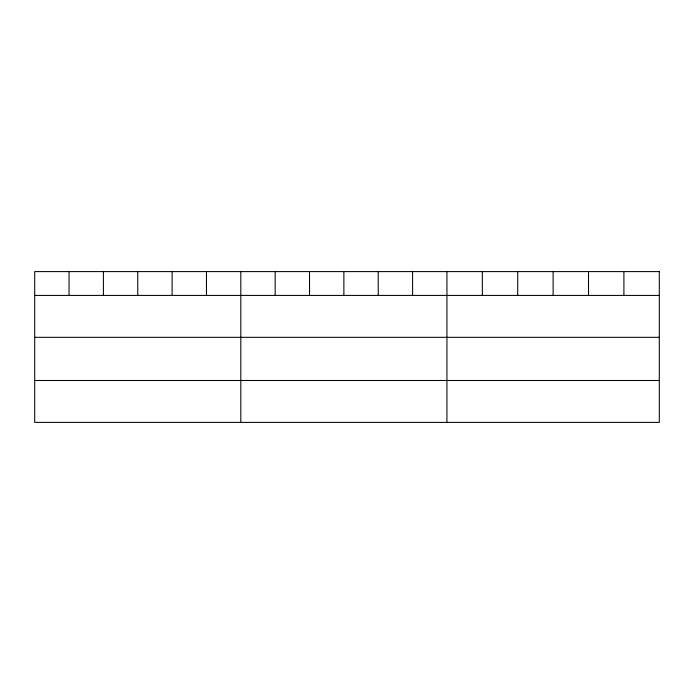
<?xml version="1.0" encoding="UTF-8"?>
<svg xmlns="http://www.w3.org/2000/svg" width="694" height="694" viewBox="0 0 694 694"><rect width="100%" height="100%" fill="white"/><g stroke="black" fill="none" stroke-linecap="round" stroke-linejoin="round"><path stroke-width="1.04" d="M34.7 295.418L659.3 295.418M34.7 337.319L659.3 337.319M34.7 380.494L659.3 380.494M623.906 271.597L623.906 295.418M588.512 271.597L588.512 295.418M553.118 271.597L553.118 295.418M517.724 271.597L517.724 295.418M482.33 271.597L482.33 295.418M446.936 271.597L446.936 422.403M412.583 271.597L412.583 295.418M378.23 271.597L378.23 295.418M343.877 271.597L343.877 295.418M309.524 271.597L309.524 295.418M275.171 271.597L275.171 295.418M240.818 271.597L240.818 422.403M206.465 271.597L206.465 295.418M172.112 271.597L172.112 295.418M137.759 271.597L137.759 295.418M103.406 271.597L103.406 295.418M69.053 271.597L69.053 295.418M659.3 271.597L34.7 271.597L34.7 422.403L659.3 422.403L659.3 271.597"/></g></svg>
